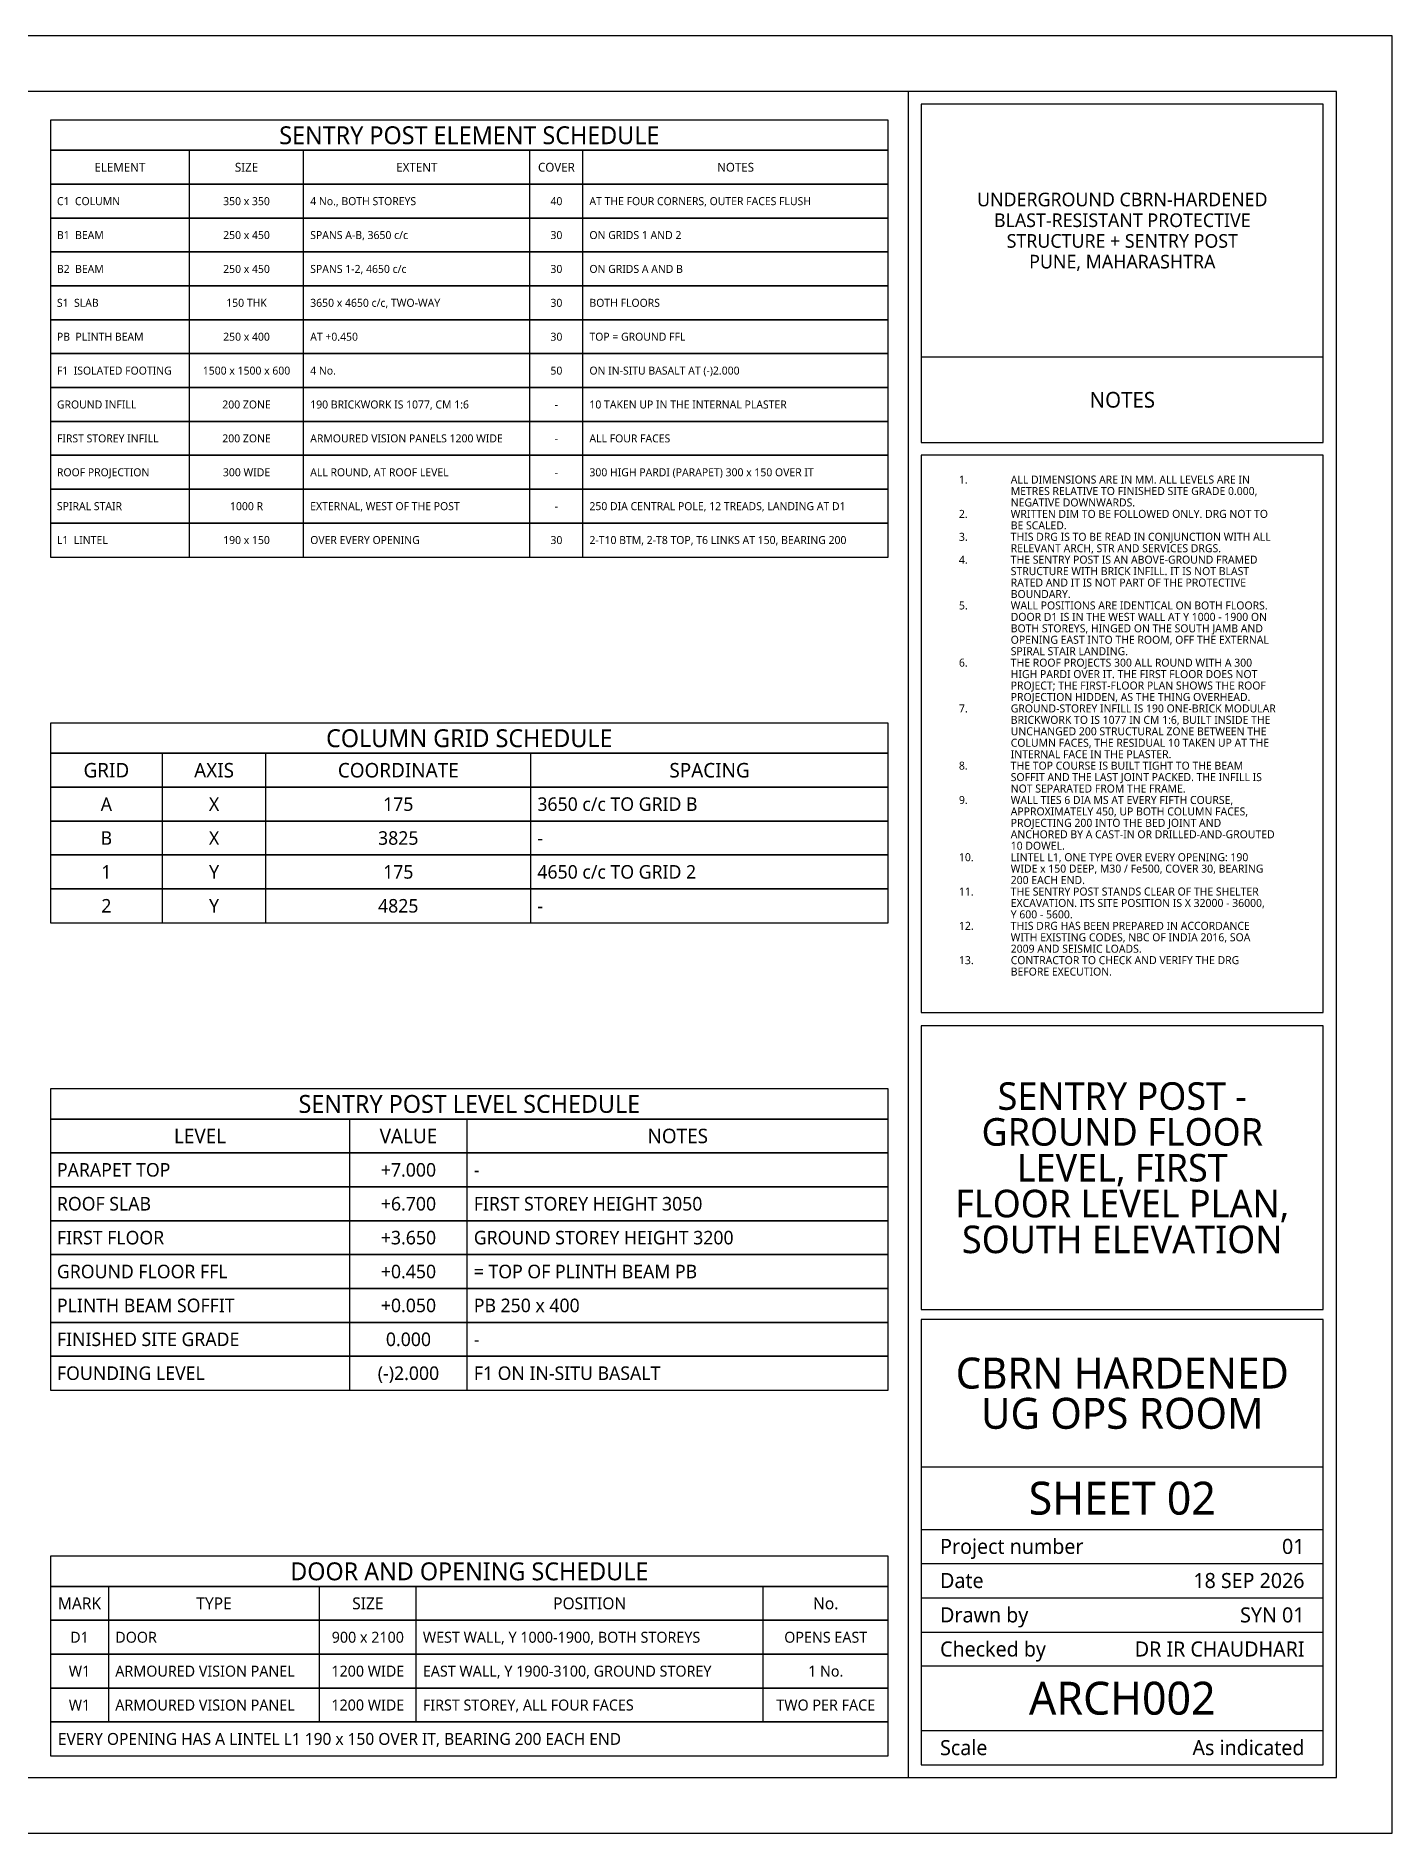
# Model space of a CAD drawing. Header units: millimetres. Extents: x 27 to 567, y 19 to 401.
# Drawn here: x 278.9 to 567, y 19.1 to 400.9 of the extents above; entities that cross this region are included whole.
import ezdxf
from ezdxf.enums import TextEntityAlignment as Align

# ---------------------------------------------------------------- set-up
doc = ezdxf.new("R2010")
doc.units = ezdxf.units.MM
for name, color, linetype in [('S-NOTE', 7, 'Continuous'), ('S-TABLE', 7, 'Continuous'), ('S-TITLE', 7, 'Continuous')]:
    doc.layers.add(name, color=color, linetype=linetype)
doc.styles.add('OpenSans', font='OpenSans-Regular.ttf')

msp = doc.modelspace()

# ---------------------------------------------------------------- linework, layer by layer
at = {"layer": 'S-TABLE'}
for p, q in [((311.537, 369.4), (311.537, 376.6)), ((335.7994, 369.4), (335.7994, 376.6)), ((383.8843, 369.4), (383.8843, 376.6)), ((395.1082, 369.4), (395.1082, 376.6)), ((311.537, 362.2), (311.537, 369.4)), ((335.7994, 362.2), (335.7994, 369.4)), ((383.8843, 362.2), (383.8843, 369.4)), ((395.1082, 362.2), (395.1082, 369.4)), ((311.537, 355), (311.537, 362.2)), ((335.7994, 355), (335.7994, 362.2)), ((383.8843, 355), (383.8843, 362.2)), ((395.1082, 355), (395.1082, 362.2)), ((311.537, 347.8), (311.537, 355)), ((335.7994, 347.8), (335.7994, 355)), ((383.8843, 347.8), (383.8843, 355)), ((395.1082, 347.8), (395.1082, 355)), ((311.537, 340.6), (311.537, 347.8)), ((335.7994, 340.6), (335.7994, 347.8)), ((383.8843, 340.6), (383.8843, 347.8)), ((395.1082, 340.6), (395.1082, 347.8)), ((311.537, 333.4), (311.537, 340.6)), ((335.7994, 333.4), (335.7994, 340.6)), ((383.8843, 333.4), (383.8843, 340.6)), ((395.1082, 333.4), (395.1082, 340.6)), ((311.537, 326.2), (311.537, 333.4)), ((335.7994, 326.2), (335.7994, 333.4)), ((383.8843, 326.2), (383.8843, 333.4)), ((395.1082, 326.2), (395.1082, 333.4)), ((311.537, 319), (311.537, 326.2)), ((335.7994, 319), (335.7994, 326.2)), ((383.8843, 319), (383.8843, 326.2)), ((395.1082, 319), (395.1082, 326.2)), ((311.537, 311.8), (311.537, 319)), ((335.7994, 311.8), (335.7994, 319)), ((383.8843, 311.8), (383.8843, 319)), ((395.1082, 311.8), (395.1082, 319)), ((311.537, 304.6), (311.537, 311.8)), ((335.7994, 304.6), (335.7994, 311.8)), ((383.8843, 304.6), (383.8843, 311.8)), ((395.1082, 304.6), (395.1082, 311.8)), ((311.537, 297.4), (311.537, 304.6)), ((335.7994, 297.4), (335.7994, 304.6)), ((383.8843, 297.4), (383.8843, 304.6)), ((395.1082, 297.4), (395.1082, 304.6)), ((311.537, 290.2), (311.537, 297.4)), ((335.7994, 290.2), (335.7994, 297.4)), ((383.8843, 290.2), (383.8843, 297.4)), ((395.1082, 290.2), (395.1082, 297.4)), ((305.7971, 241.3), (305.7971, 248.5)), ((327.7574, 241.3), (327.7574, 248.5)), ((384.0513, 241.3), (384.0513, 248.5)), ((305.7971, 234.1), (305.7971, 241.3)), ((327.7574, 234.1), (327.7574, 241.3)), ((384.0513, 234.1), (384.0513, 241.3)), ((305.7971, 226.9), (305.7971, 234.1)), ((327.7574, 226.9), (327.7574, 234.1)), ((384.0513, 226.9), (384.0513, 234.1)), ((305.7971, 219.7), (305.7971, 226.9)), ((327.7574, 219.7), (327.7574, 226.9)), ((384.0513, 219.7), (384.0513, 226.9)), ((305.7971, 212.5), (305.7971, 219.7)), ((327.7574, 212.5), (327.7574, 219.7)), ((384.0513, 212.5), (384.0513, 219.7)), ((345.5919, 163.6), (345.5919, 170.8)), ((370.5465, 163.6), (370.5465, 170.8)), ((345.5919, 156.4), (345.5919, 163.6)), ((370.5465, 156.4), (370.5465, 163.6)), ((345.5919, 149.2), (345.5919, 156.4)), ((370.5465, 149.2), (370.5465, 156.4)), ((345.5919, 142), (345.5919, 149.2)), ((370.5465, 142), (370.5465, 149.2)), ((345.5919, 134.8), (345.5919, 142)), ((370.5465, 134.8), (370.5465, 142)), ((345.5919, 127.6), (345.5919, 134.8)), ((370.5465, 127.6), (370.5465, 134.8)), ((345.5919, 120.4), (345.5919, 127.6)), ((370.5465, 120.4), (370.5465, 127.6)), ((345.5919, 113.2), (345.5919, 120.4)), ((370.5465, 113.2), (370.5465, 120.4)), ((294.3909, 64.3), (294.3909, 71.5)), ((339.1445, 64.3), (339.1445, 71.5)), ((359.7271, 64.3), (359.7271, 71.5)), ((433.4058, 64.3), (433.4058, 71.5)), ((294.3909, 57.1), (294.3909, 64.3)), ((339.1445, 57.1), (339.1445, 64.3)), ((359.7271, 57.1), (359.7271, 64.3)), ((433.4058, 57.1), (433.4058, 64.3)), ((294.3909, 49.9), (294.3909, 57.1)), ((339.1445, 49.9), (339.1445, 57.1)), ((359.7271, 49.9), (359.7271, 57.1)), ((433.4058, 49.9), (433.4058, 57.1)), ((294.3909, 42.7), (294.3909, 49.9)), ((339.1445, 42.7), (339.1445, 49.9)), ((359.7271, 42.7), (359.7271, 49.9)), ((433.4058, 42.7), (433.4058, 49.9))]:
    msp.add_line(p, q, dxfattribs=at)
for points in [[(282, 376.6), (460, 376.6), (460, 383), (282, 383)], [(282, 369.4), (460, 369.4), (460, 376.6), (282, 376.6)], [(282, 362.2), (460, 362.2), (460, 369.4), (282, 369.4)], [(282, 355), (460, 355), (460, 362.2), (282, 362.2)], [(282, 347.8), (460, 347.8), (460, 355), (282, 355)], [(282, 340.6), (460, 340.6), (460, 347.8), (282, 347.8)], [(282, 333.4), (460, 333.4), (460, 340.6), (282, 340.6)], [(282, 326.2), (460, 326.2), (460, 333.4), (282, 333.4)], [(282, 319), (460, 319), (460, 326.2), (282, 326.2)], [(282, 311.8), (460, 311.8), (460, 319), (282, 319)], [(282, 304.6), (460, 304.6), (460, 311.8), (282, 311.8)], [(282, 297.4), (460, 297.4), (460, 304.6), (282, 304.6)], [(282, 290.2), (460, 290.2), (460, 297.4), (282, 297.4)], [(282, 248.5), (460, 248.5), (460, 254.9), (282, 254.9)], [(282, 241.3), (460, 241.3), (460, 248.5), (282, 248.5)], [(282, 234.1), (460, 234.1), (460, 241.3), (282, 241.3)], [(282, 226.9), (460, 226.9), (460, 234.1), (282, 234.1)], [(282, 219.7), (460, 219.7), (460, 226.9), (282, 226.9)], [(282, 212.5), (460, 212.5), (460, 219.7), (282, 219.7)], [(282, 170.8), (460, 170.8), (460, 177.2), (282, 177.2)], [(282, 163.6), (460, 163.6), (460, 170.8), (282, 170.8)], [(282, 156.4), (460, 156.4), (460, 163.6), (282, 163.6)], [(282, 149.2), (460, 149.2), (460, 156.4), (282, 156.4)], [(282, 142), (460, 142), (460, 149.2), (282, 149.2)], [(282, 134.8), (460, 134.8), (460, 142), (282, 142)], [(282, 127.6), (460, 127.6), (460, 134.8), (282, 134.8)], [(282, 120.4), (460, 120.4), (460, 127.6), (282, 127.6)], [(282, 113.2), (460, 113.2), (460, 120.4), (282, 120.4)], [(282, 71.5), (460, 71.5), (460, 77.9), (282, 77.9)], [(282, 64.3), (460, 64.3), (460, 71.5), (282, 71.5)], [(282, 57.1), (460, 57.1), (460, 64.3), (282, 64.3)], [(282, 49.9), (460, 49.9), (460, 57.1), (282, 57.1)], [(282, 42.7), (460, 42.7), (460, 49.9), (282, 49.9)], [(282, 35.5), (460, 35.5), (460, 42.7), (282, 42.7)]]:
    msp.add_lwpolyline(points, close=True, dxfattribs=at)
at = {"layer": 'S-TITLE'}
for p, q in [((464.3, 30.9), (464.3, 389.1)), ((467, 332.7), (552.4, 332.7)), ((467, 96.9), (552.4, 96.9)), ((467, 83.6), (552.4, 83.6)), ((467, 76.4), (552.4, 76.4)), ((467, 69.1), (552.4, 69.1)), ((467, 61.8), (552.4, 61.8)), ((467, 54.6), (552.4, 54.6)), ((467, 40.9), (552.4, 40.9))]:
    msp.add_line(p, q, dxfattribs=at)
for points in [[(27, 19.1), (567, 19.1), (567, 400.9), (27, 400.9)], [(38.8, 30.9), (555.2, 30.9), (555.2, 389.1), (38.8, 389.1)], [(467, 314.5), (552.4, 314.5), (552.4, 386.4), (467, 386.4)], [(467, 193.4), (552.4, 193.4), (552.4, 311.8), (467, 311.8)], [(467, 130.3), (552.4, 130.3), (552.4, 190.6), (467, 190.6)], [(467, 33.6), (552.4, 33.6), (552.4, 128.2), (467, 128.2)]]:
    msp.add_lwpolyline(points, close=True, dxfattribs=at)

# ---------------------------------------------------------------- texts
at = {"layer": 'S-NOTE', "style": 'OpenSans'}
for s, p in [('1.', (475, 305.8)), ('ALL DIMENSIONS ARE IN MM. ALL LEVELS ARE IN', (486, 305.8)), ('METRES RELATIVE TO FINISHED SITE GRADE 0.000,', (486, 303.369)), ('NEGATIVE DOWNWARDS.', (486, 300.938)), ('2.', (475, 298.507)), ('WRITTEN DIM TO BE FOLLOWED ONLY. DRG NOT TO', (486, 298.507)), ('3.', (475, 293.645)), ('THIS DRG IS TO BE READ IN CONJUNCTION WITH ALL', (486, 293.645)), ('BE SCALED.', (486, 296.076)), ('4.', (475, 288.783)), ('THE SENTRY POST IS AN ABOVE-GROUND FRAMED', (486, 288.783)), ('RELEVANT ARCH, STR AND SERVICES DRGS.', (486, 291.214)), ('STRUCTURE WITH BRICK INFILL. IT IS NOT BLAST', (486, 286.352)), ('RATED AND IT IS NOT PART OF THE PROTECTIVE', (486, 283.921)), ('BOUNDARY.', (486, 281.49)), ('5.', (475, 279.059)), ('WALL POSITIONS ARE IDENTICAL ON BOTH FLOORS.', (486, 279.059)), ('DOOR D1 IS IN THE WEST WALL AT Y 1000 - 1900 ON', (486, 276.628)), ('BOTH STOREYS, HINGED ON THE SOUTH JAMB AND', (486, 274.197)), ('OPENING EAST INTO THE ROOM, OFF THE EXTERNAL', (486, 271.766)), ('6.', (475, 266.904)), ('THE ROOF PROJECTS 300 ALL ROUND WITH A 300', (486, 266.904)), ('SPIRAL STAIR LANDING.', (486, 269.335)), ('HIGH PARDI OVER IT. THE FIRST FLOOR DOES NOT', (486, 264.473)), ('PROJECT; THE FIRST-FLOOR PLAN SHOWS THE ROOF', (486, 262.042)), ('PROJECTION HIDDEN, AS THE THING OVERHEAD.', (486, 259.611)), ('7.', (475, 257.18)), ('GROUND-STOREY INFILL IS 190 ONE-BRICK MODULAR', (486, 257.18)), ('BRICKWORK TO IS 1077 IN CM 1:6, BUILT INSIDE THE', (486, 254.749)), ('UNCHANGED 200 STRUCTURAL ZONE BETWEEN THE', (486, 252.318)), ('INTERNAL FACE IN THE PLASTER.', (486, 247.456)), ('COLUMN FACES, THE RESIDUAL 10 TAKEN UP AT THE', (486, 249.887)), ('8.', (475, 245.025)), ('THE TOP COURSE IS BUILT TIGHT TO THE BEAM', (486, 245.025)), ('SOFFIT AND THE LAST JOINT PACKED. THE INFILL IS', (486, 242.594)), ('NOT SEPARATED FROM THE FRAME.', (486, 240.163)), ('9.', (475, 237.732)), ('APPROXIMATELY 450, UP BOTH COLUMN FACES,', (486, 235.301)), ('WALL TIES 6 DIA MS AT EVERY FIFTH COURSE,', (486, 237.732)), ('PROJECTING 200 INTO THE BED JOINT AND', (486, 232.87)), ('ANCHORED BY A CAST-IN OR DRILLED-AND-GROUTED', (486, 230.439)), ('10 DOWEL.', (486, 228.008)), ('10.', (475, 225.577)), ('LINTEL L1, ONE TYPE OVER EVERY OPENING: 190', (486, 225.577)), ('WIDE x 150 DEEP, M30 / Fe500, COVER 30, BEARING', (486, 223.146)), ('200 EACH END.', (486, 220.715)), ('11.', (475, 218.284)), ('THE SENTRY POST STANDS CLEAR OF THE SHELTER', (486, 218.284)), ('Y 600 - 5600.', (486, 213.422)), ('EXCAVATION. ITS SITE POSITION IS X 32000 - 36000,', (486, 215.853)), ('12.', (475, 210.991)), ('THIS DRG HAS BEEN PREPARED IN ACCORDANCE', (486, 210.991)), ('WITH EXISTING CODES, NBC OF INDIA 2016, SOA', (486, 208.56)), ('2009 AND SEISMIC LOADS.', (486, 206.129)), ('13.', (475, 203.698)), ('CONTRACTOR TO CHECK AND VERIFY THE DRG', (486, 203.698)), ('BEFORE EXECUTION.', (486, 201.267))]:
    msp.add_text(s, height=1.7, dxfattribs=at).set_placement(p)
at = {"layer": 'S-TABLE', "style": 'OpenSans'}
for s, height, p in [('SENTRY POST ELEMENT SCHEDULE', 3.8, (371, 379.8)), ('ELEMENT', 1.88, (296.7685, 373)), ('SIZE', 1.88, (323.6682, 373)), ('EXTENT', 1.88, (359.8419, 373)), ('COVER', 1.88, (389.4963, 373)), ('NOTES', 1.88, (427.5541, 373)), ('350 x 350', 1.7, (323.6682, 365.8)), ('40', 1.7, (389.4963, 365.8)), ('250 x 450', 1.7, (323.6682, 358.6)), ('30', 1.7, (389.4963, 358.6)), ('250 x 450', 1.7, (323.6682, 351.4)), ('30', 1.7, (389.4963, 351.4)), ('150 THK', 1.7, (323.6682, 344.2)), ('30', 1.7, (389.4963, 344.2)), ('250 x 400', 1.7, (323.6682, 337)), ('30', 1.7, (389.4963, 337)), ('1500 x 1500 x 600', 1.7, (323.6682, 329.8)), ('50', 1.7, (389.4963, 329.8)), ('200 ZONE', 1.7, (323.6682, 322.6)), ('-', 1.7, (389.4963, 322.6)), ('200 ZONE', 1.7, (323.6682, 315.4)), ('-', 1.7, (389.4963, 315.4)), ('300 WIDE', 1.7, (323.6682, 308.2)), ('-', 1.7, (389.4963, 308.2)), ('1000 R', 1.7, (323.6682, 301)), ('-', 1.7, (389.4963, 301)), ('190 x 150', 1.7, (323.6682, 293.8)), ('30', 1.7, (389.4963, 293.8)), ('COLUMN GRID SCHEDULE', 3.8, (371, 251.7)), ('GRID', 3.08, (293.8986, 244.9)), ('AXIS', 3.08, (316.7772, 244.9)), ('COORDINATE', 3.08, (355.9043, 244.9)), ('SPACING', 3.08, (422.0256, 244.9)), ('A', 2.88, (293.8986, 237.7)), ('X', 2.88, (316.7772, 237.7)), ('175', 2.88, (355.9043, 237.7)), ('B', 2.88, (293.8986, 230.5)), ('X', 2.88, (316.7772, 230.5)), ('3825', 2.88, (355.9043, 230.5)), ('1', 2.88, (293.8986, 223.3)), ('Y', 2.88, (316.7772, 223.3)), ('175', 2.88, (355.9043, 223.3)), ('2', 2.88, (293.8986, 216.1)), ('Y', 2.88, (316.7772, 216.1)), ('4825', 2.88, (355.9043, 216.1)), ('SENTRY POST LEVEL SCHEDULE', 3.8, (371, 174)), ('LEVEL', 3.08, (313.796, 167.2)), ('VALUE', 3.08, (358.0692, 167.2)), ('NOTES', 3.08, (415.2732, 167.2)), ('+7.000', 2.88, (358.0692, 160)), ('+6.700', 2.88, (358.0692, 152.8)), ('+3.650', 2.88, (358.0692, 145.6)), ('+0.450', 2.88, (358.0692, 138.4)), ('+0.050', 2.88, (358.0692, 131.2)), ('0.000', 2.88, (358.0692, 124)), ('(-)2.000', 2.88, (358.0692, 116.8)), ('DOOR AND OPENING SCHEDULE', 3.8, (371, 74.7)), ('MARK', 2.53, (288.1955, 67.9)), ('TYPE', 2.53, (316.7677, 67.9)), ('SIZE', 2.53, (349.4358, 67.9)), ('POSITION', 2.53, (396.5665, 67.9)), ('No.', 2.53, (446.7029, 67.9)), ('D1', 2.33, (288.1955, 60.7)), ('900 x 2100', 2.33, (349.4358, 60.7)), ('OPENS EAST', 2.33, (446.7029, 60.7)), ('W1', 2.33, (288.1955, 53.5)), ('1200 WIDE', 2.33, (349.4358, 53.5)), ('1 No.', 2.33, (446.7029, 53.5)), ('W1', 2.33, (288.1955, 46.3)), ('1200 WIDE', 2.33, (349.4358, 46.3)), ('TWO PER FACE', 2.33, (446.7029, 46.3))]:
    msp.add_text(s, height=height, dxfattribs=at).set_placement(p, align=Align.MIDDLE_CENTER)
for s, height, p in [('C1  COLUMN', 1.7, (283.4, 365.8)), ('4 No., BOTH STOREYS', 1.7, (337.1994, 365.8)), ('AT THE FOUR CORNERS, OUTER FACES FLUSH', 1.7, (396.5082, 365.8)), ('B1  BEAM', 1.7, (283.4, 358.6)), ('SPANS A-B, 3650 c/c', 1.7, (337.1994, 358.6)), ('ON GRIDS 1 AND 2', 1.7, (396.5082, 358.6)), ('B2  BEAM', 1.7, (283.4, 351.4)), ('SPANS 1-2, 4650 c/c', 1.7, (337.1994, 351.4)), ('ON GRIDS A AND B', 1.7, (396.5082, 351.4)), ('S1  SLAB', 1.7, (283.4, 344.2)), ('3650 x 4650 c/c, TWO-WAY', 1.7, (337.1994, 344.2)), ('BOTH FLOORS', 1.7, (396.5082, 344.2)), ('PB  PLINTH BEAM', 1.7, (283.4, 337)), ('AT +0.450', 1.7, (337.1994, 337)), ('TOP = GROUND FFL', 1.7, (396.5082, 337)), ('F1  ISOLATED FOOTING', 1.7, (283.4, 329.8)), ('4 No.', 1.7, (337.1994, 329.8)), ('ON IN-SITU BASALT AT (-)2.000', 1.7, (396.5082, 329.8)), ('GROUND INFILL', 1.7, (283.4, 322.6)), ('190 BRICKWORK IS 1077, CM 1:6', 1.7, (337.1994, 322.6)), ('10 TAKEN UP IN THE INTERNAL PLASTER', 1.7, (396.5082, 322.6)), ('FIRST STOREY INFILL', 1.7, (283.4, 315.4)), ('ARMOURED VISION PANELS 1200 WIDE', 1.7, (337.1994, 315.4)), ('ALL FOUR FACES', 1.7, (396.5082, 315.4)), ('ROOF PROJECTION', 1.7, (283.4, 308.2)), ('ALL ROUND, AT ROOF LEVEL', 1.7, (337.1994, 308.2)), ('300 HIGH PARDI (PARAPET) 300 x 150 OVER IT', 1.7, (396.5082, 308.2)), ('SPIRAL STAIR', 1.7, (283.4, 301)), ('EXTERNAL, WEST OF THE POST', 1.7, (337.1994, 301)), ('250 DIA CENTRAL POLE, 12 TREADS, LANDING AT D1', 1.7, (396.5082, 301)), ('L1  LINTEL', 1.7, (283.4, 293.8)), ('OVER EVERY OPENING', 1.7, (337.1994, 293.8)), ('2-T10 BTM, 2-T8 TOP, T6 LINKS AT 150, BEARING 200', 1.7, (396.5082, 293.8)), ('3650 c/c TO GRID B', 2.88, (385.4513, 237.7)), ('-', 2.88, (385.4513, 230.5)), ('4650 c/c TO GRID 2', 2.88, (385.4513, 223.3)), ('-', 2.88, (385.4513, 216.1)), ('PARAPET TOP', 2.88, (283.4, 160)), ('-', 2.88, (371.9465, 160)), ('ROOF SLAB', 2.88, (283.4, 152.8)), ('FIRST STOREY HEIGHT 3050', 2.88, (371.9465, 152.8)), ('FIRST FLOOR', 2.88, (283.4, 145.6)), ('GROUND STOREY HEIGHT 3200', 2.88, (371.9465, 145.6)), ('GROUND FLOOR FFL', 2.88, (283.4, 138.4)), ('= TOP OF PLINTH BEAM PB', 2.88, (371.9465, 138.4)), ('PLINTH BEAM SOFFIT', 2.88, (283.4, 131.2)), ('PB 250 x 400', 2.88, (371.9465, 131.2)), ('FINISHED SITE GRADE', 2.88, (283.4, 124)), ('-', 2.88, (371.9465, 124)), ('FOUNDING LEVEL', 2.88, (283.4, 116.8)), ('F1 ON IN-SITU BASALT', 2.88, (371.9465, 116.8)), ('DOOR', 2.33, (295.7909, 60.7)), ('WEST WALL, Y 1000-1900, BOTH STOREYS', 2.33, (361.1271, 60.7)), ('ARMOURED VISION PANEL', 2.33, (295.7909, 53.5)), ('EAST WALL, Y 1900-3100, GROUND STOREY', 2.33, (361.1271, 53.5)), ('ARMOURED VISION PANEL', 2.33, (295.7909, 46.3)), ('FIRST STOREY, ALL FOUR FACES', 2.33, (361.1271, 46.3)), ('EVERY OPENING HAS A LINTEL L1 190 x 150 OVER IT, BEARING 200 EACH END', 2.53, (283.6, 39.1))]:
    msp.add_text(s, height=height, dxfattribs=at).set_placement(p, align=Align.MIDDLE_LEFT)
at = {"layer": 'S-TITLE', "style": 'OpenSans'}
for s, height, p in [('UNDERGROUND CBRN-HARDENED', 2.9, (509.7, 366.15)), ('BLAST-RESISTANT PROTECTIVE', 2.9, (509.7, 361.75)), ('STRUCTURE + SENTRY POST', 2.9, (509.7, 357.35)), ('PUNE, MAHARASHTRA', 2.9, (509.7, 352.95)), ('NOTES', 3.335, (509.7, 323.6)), ('SENTRY POST -', 5.855759, (509.7, 175.675)), ('GROUND FLOOR', 5.855759, (509.7, 168.0625)), ('LEVEL, FIRST', 5.855759, (509.7, 160.45)), ('FLOOR LEVEL PLAN,', 5.855759, (509.7, 152.8375)), ('SOUTH ELEVATION', 5.855759, (509.7, 145.225)), ('CBRN HARDENED', 6.58, (509.7, 116.827)), ('UG OPS ROOM', 6.58, (509.7, 108.273)), ('SHEET 02', 7, (509.7, 90.25)), ('ARCH002', 7, (509.7, 47.75))]:
    msp.add_text(s, height=height, dxfattribs=at).set_placement(p, align=Align.MIDDLE_CENTER)
for s, p in [('Project number', (471, 80)), ('Date', (471, 72.75)), ('Drawn by', (471, 65.45)), ('Checked by', (471, 58.2)), ('Scale', (471, 37.25))]:
    msp.add_text(s, height=3.2, dxfattribs=at).set_placement(p, align=Align.MIDDLE_LEFT)
for s, p in [('01', (548.4, 80)), ('18 SEP 2026', (548.4, 72.75)), ('SYN 01', (548.4, 65.45)), ('DR IR CHAUDHARI', (548.4, 58.2)), ('As indicated', (548.4, 37.25))]:
    msp.add_text(s, height=3.2, dxfattribs=at).set_placement(p, align=Align.MIDDLE_RIGHT)

doc.saveas('drawing.dxf')
